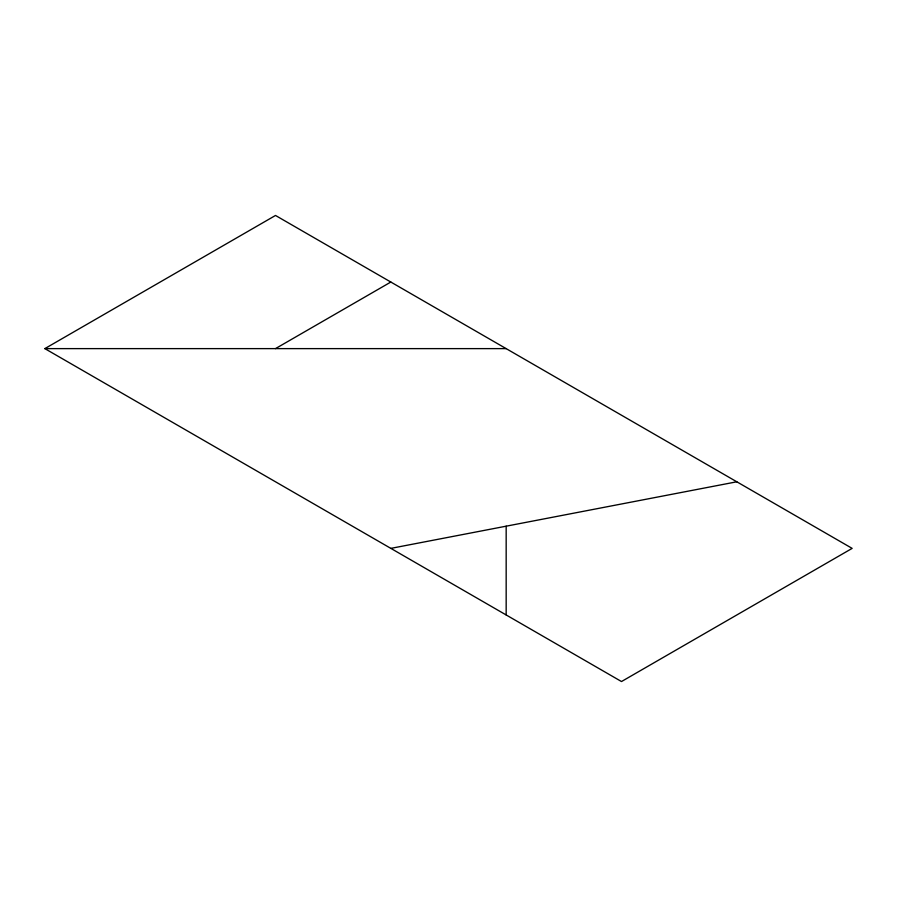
<?xml version="1.0" encoding="UTF-8"?>
<svg xmlns="http://www.w3.org/2000/svg" width="897" height="897" viewBox="0 0 897 897"><rect width="100%" height="100%" fill="white"/><g stroke="black" fill="none" stroke-linecap="round" stroke-linejoin="round"><path stroke-width="1.35" d="M44.85 348.619L275.502 215.459L852.15 548.381L621.498 681.541L44.85 348.619L506.166 348.619M275.502 348.619L390.834 282.039M390.834 548.381L736.818 481.79M506.166 526.18L506.166 614.961"/></g></svg>
